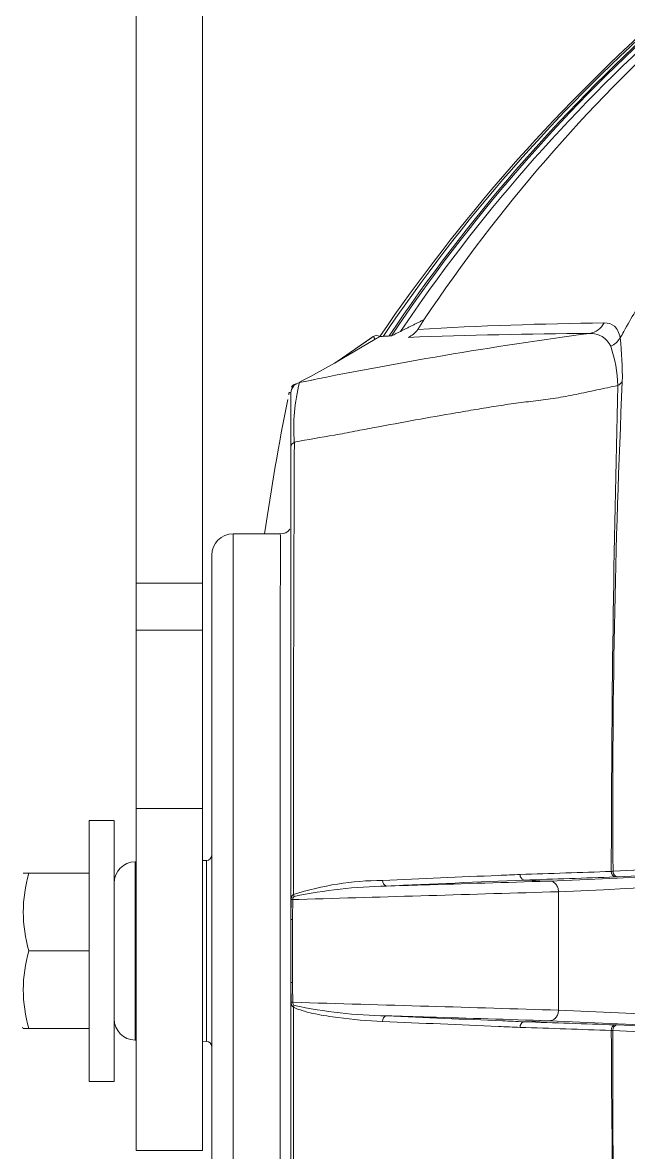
# Model space of a CAD drawing. Extents: x 9.3 to 87, y 1.1 to 68.8.
# Drawn here: x 75.976 to 77.683, y 27.428 to 30.611 of the extents above; entities that cross this region are included whole.
import ezdxf

# ---------------------------------------------------------------- set-up
doc = ezdxf.new("R2010")
doc.units = 0
doc.header["$MEASUREMENT"] = 0
doc.linetypes.add('SLD-Solid', pattern=[0])
doc.layers.add('OBJECT', color=7, linetype='CONTINUOUS')

msp = doc.modelspace()

# ---------------------------------------------------------------- linework, layer by layer
at = {"layer": 'OBJECT', "linetype": 'SLD-Solid', "lineweight": 15}
for p, q in [((76.2959, 33.0988), (76.2959, 29.0316)), ((76.4829, 33.0988), (76.4829, 29.0316)), ((76.9643, 29.7263), (76.8685, 29.66)), ((76.9698, 29.7191), (76.855, 29.6509)), ((76.7322, 29.5673), (76.7321, 29.415)), ((76.7022, 29.1708), (76.5689, 29.1708)), ((76.5689, 29.1708), (76.5689, 26.8208)), ((76.5089, 26.8808), (76.5089, 29.1108)), ((76.2959, 29.0316), (76.4829, 29.0316)), ((76.2959, 29.0316), (76.2959, 28.8997)), ((76.4829, 28.8997), (76.4829, 29.0316)), ((76.2959, 28.8997), (76.4829, 28.8997)), ((76.2959, 28.8997), (76.2959, 28.3966)), ((76.4829, 28.3966), (76.4829, 28.8997)), ((76.2959, 28.3966), (76.4829, 28.3966)), ((76.2959, 28.3966), (76.2959, 27.4333)), ((76.4829, 27.4333), (76.4829, 28.3966)), ((76.2339, 28.3633), (76.1639, 28.3633)), ((76.1639, 27.6283), (76.1639, 28.3633)), ((76.2339, 27.6283), (76.2339, 28.3633)), ((76.2959, 28.2471), (76.2928, 28.247)), ((76.2928, 27.7446), (76.2928, 28.247)), ((76.4942, 28.2505), (76.4829, 28.2503)), ((76.4942, 27.9958), (76.4942, 28.2505)), ((76.1639, 28.2145), (75.9934, 28.2145)), ((77.4564, 28.1923), (77.389, 28.1954)), ((77.4862, 28.1624), (77.4862, 27.8292)), ((76.737, 28.0847), (76.7322, 28.0847)), ((76.1639, 27.9958), (75.9934, 27.9958)), ((76.4942, 27.741), (76.4942, 27.9958)), ((76.737, 27.9068), (76.7322, 27.9068)), ((77.389, 27.7962), (77.4564, 27.7993)), ((75.9759, 27.7808), (75.9776, 27.777)), ((76.1639, 27.777), (75.9934, 27.777)), ((76.2928, 27.7446), (76.2959, 27.7445)), ((76.4829, 27.7412), (76.4942, 27.741)), ((76.1639, 27.6283), (76.2339, 27.6283)), ((76.2959, 27.4333), (76.4829, 27.4333))]:
    msp.add_line(p, q, dxfattribs=at)
at = {"layer": 'OBJECT', "linetype": 'SLD-Solid', "lineweight": 15, "flags": 128}
for points in [[(76.855, 29.6509), (76.7868, 29.6138), (76.7572, 29.599)], [(76.796, 29.6048), (76.7723, 29.6), (76.7557, 29.5966)]]:
    msp.add_lwpolyline(points, dxfattribs=at)
at = {"layer": 'OBJECT', "linetype": 'SLD-Solid', "lineweight": 15}
for centre, radius, start, end in [((81.0258, 26.9726), 4.8921, 117.8714, 145.7374), ((81.0033, 27.0095), 4.845, 117.8884, 145.8842), ((80.9665, 27.0733), 4.7656, 117.8957, 146.1448), ((80.9542, 27.0936), 4.7388, 117.893, 146.2182), ((80.9457, 27.1033), 4.7123, 117.8071, 145.9649), ((80.8832, 27.251), 4.541, 118.2984, 146.6642), ((77.748, 18.341), 11.4245, 90.66695, 93.30488), ((77.5634, 29.7929), 0.0587, 280.0723, 331.3226), ((79.187, 17.7193), 12.1236, 97.64687, 101.56612), ((76.9729, 29.714), 0.015, 54.4188, 124.6698), ((73.1933, 26.8348), 4.752, 37.3712, 37.4798), ((76.9926, 29.7586), 0.0341, 292.6592, 298.1305), ((76.829, 30.1433), 0.4547, 294.2102, 297.7346), ((77.689, 12.6479), 17.0876, 90.3866, 92.10248), ((77.5774, 29.6739), 0.0612, 24.1167, 93.4346), ((77.6087, 29.7542), 0.0605, 293.9982, 328.115), ((77.2852, 29.5789), 0.3682, 1.4617, 19.0252), ((76.6672, 29.6137), 0.9989, 359.1227, 6.2473), ((76.7622, 29.5673), 0.03, 101.5589, 180.0287), ((77.2586, 29.4686), 0.5185, 165.7001, 184.4303), ((103.8103, 28.4156), 26.1711, 177.40983, 180.42835), ((76.7525, 29.5704), 0.0234, 109.0047, 144.2923), ((131.7322, 28.175), 54.0973, 178.50302, 179.95253), ((84.2636, 28.0501), 7.688, 168.75614, 171.61834), ((76.7486, 29.4135), 0.0165, 114.6515, 174.8498), ((297.7211, 28.4097), 220.9817, 179.735842, 180.066188), ((76.7053, 29.1991), 0.0284, 264.3943, 326.7948), ((76.5689, 29.1108), 0.06, 90, 180), ((76.4939, 28.2655), 0.015, 271, 0), ((80.6754, -38.9234), 67.1926, 90.993062, 92.742218), ((80.5283, -31.0881), 59.3784, 90.989949, 92.788155), ((80.5128, -30.5901), 58.864, 90.975254, 92.785436), ((76.2939, 28.187), 0.06, 91, 180), ((80.6828, -38.358), 66.5971, 91.008276, 92.751174), ((76.3701, 28.1052), 0.3922, 163.8089, 196.1911), ((76.3701, 28.1052), 0.3922, 163.8089, 196.1911), ((84.4849, -140.3496), 168.6942, 92.410796, 92.542598), ((77.3926, 28.2096), 0.0147, 173.9031, 255.6404), ((77.649, 28.218), 0.0143, 172.5679, 257.4292), ((77.6544, 28.2187), 0.0145, 174.9114, 261.6015), ((76.9901, 27.3876), 0.8067, 89.978, 108.0985), ((77.033, 26.7248), 1.4541, 91.25, 101.5797), ((77.0047, 28.1926), 0.0144, 172.9732, 256.3594), ((77.4585, 28.3102), 0.1179, 268.9748, 271.0954), ((76.7397, 28.2468), 0.1065, 266.3084, 268.7026), ((76.7466, 28.1417), 0.00945, 125.7047, 188.0162), ((76.7595, 28.1581), 0.0204, 190.4308, 205.5167), ((76.3701, 27.8864), 0.3922, 163.8089, 196.1911), ((76.3701, 27.8864), 0.3922, 163.8089, 196.1911), ((76.7397, 27.7448), 0.1064, 91.2966, 93.692), ((351.8622, 27.6756), 275.1227, 179.966366, 180.231647), ((76.7595, 27.8334), 0.0204, 154.4715, 169.5693), ((77.0174, 29.1276), 1.3147, 257.8709, 269.2994), ((80.6828, 94.3495), 66.5971, 267.248827, 268.991723), ((76.2939, 27.8045), 0.06, 180, 269), ((77.0047, 27.799), 0.0144, 103.6417, 187.0255), ((77.3926, 27.782), 0.0147, 104.3705, 186.0858), ((77.4585, 27.6894), 0.1099, 88.8273, 91.1024), ((80.6031, 92.6958), 64.9726, 267.227896, 269.036824), ((77.649, 27.7736), 0.0143, 102.5711, 187.4344), ((77.6539, 27.773), 0.0145, 98.7511, 185.323), ((80.5334, 87.6554), 59.9374, 267.244236, 269.022512), ((160.0031, 28.2039), 82.3694, 180.300632, 181.252661), ((105.561, 27.619), 27.9219, 179.6869, 182.51615), ((80.5572, 87.836), 60.1352, 267.218949, 269.003025), ((76.4939, 27.726), 0.015, 0, 89)]:
    msp.add_arc(centre, radius, start, end, dxfattribs=at)
for points, degree in [([(77.6703, 29.7407), (77.6911, 29.7783), (77.7126, 29.8155), (77.7347, 29.8522)], 3), ([(77.108, 29.7744), (77.0406, 29.7408)], 1), ([(76.8685, 29.66), (76.9643, 29.7263)], 1), ([(76.9828, 29.7269), (76.9784, 29.7242), (76.9741, 29.7216), (76.9699, 29.7191)], 3), ([(76.9827, 29.7268), (76.985, 29.7262), (76.9889, 29.7265), (76.994, 29.727)], 3), ([(76.994, 29.727), (76.9933, 29.727), (76.9927, 29.727), (76.992, 29.7269)], 3), ([(77.0057, 29.7272), (77.0011, 29.7271), (76.9974, 29.727), (76.994, 29.727)], 3), ([(76.994, 29.727), (76.994, 29.727), (76.994, 29.727), (76.994, 29.727)], 3), ([(77.0089, 29.7282), (77.011, 29.7283), (77.0132, 29.7284), (77.0155, 29.7285)], 3), ([(77.0893, 29.7465), (77.0827, 29.7364), (77.0732, 29.7286), (77.0621, 29.7239)], 3), ([(77.6703, 29.7407), (77.6669, 29.7346), (77.6635, 29.7285), (77.6601, 29.7224)], 3), ([(76.9699, 29.7191), (76.9699, 29.7191), (76.9698, 29.7191), (76.9698, 29.7191)], 3), ([(77.6601, 29.7224), (77.6601, 29.7223), (77.6601, 29.7223), (77.6601, 29.7223)], 3), ([(76.8572, 29.6522), (76.8685, 29.66)], 1), ([(76.7562, 29.5967), (76.754, 29.5955)], 1), ([(77.6659, 29.5984), (77.6625, 29.5945), (77.6582, 29.5911), (77.6533, 29.5883)], 3), ([(76.7258, 29.5625), (76.7272, 29.5693)], 1), ([(76.7271, 29.5693), (76.7322, 29.5673)], 1), ([(77.378, 28.2111), (77.4636, 28.2138), (77.5492, 28.2167), (77.6348, 28.2198)], 3), ([(77.6459, 28.2041), (77.5603, 28.201), (77.4746, 28.1981), (77.389, 28.1954)], 3), ([(77.389, 28.1954), (77.389, 28.1954), (77.389, 28.1954), (77.389, 28.1954)], 3), ([(77.6348, 28.2198), (77.6367, 28.2199), (77.6384, 28.2199), (77.6399, 28.22)], 3), ([(77.6522, 28.2043), (77.6503, 28.2042), (77.6482, 28.2041), (77.6459, 28.2041)], 3), ([(76.7322, 28.0847), (76.7322, 28.1034), (76.7322, 28.122), (76.7328, 28.1405)], 3), ([(77.4862, 28.1626), (77.4862, 28.1625), (77.4862, 28.1625), (77.4862, 28.1624)], 3), ([(76.737, 28.0847), (76.737, 28.0254), (76.737, 27.9661), (76.737, 27.9068)], 3), ([(76.7328, 27.851), (76.7322, 27.8696), (76.7322, 27.8882), (76.7322, 27.9068)], 3), ([(77.4862, 27.8292), (77.4862, 27.8291), (77.4862, 27.829), (77.4862, 27.8289)], 3), ([(77.389, 27.7962), (77.4746, 27.7935), (77.5603, 27.7906), (77.6459, 27.7875)], 3), ([(77.389, 27.7962), (77.389, 27.7962), (77.389, 27.7962), (77.389, 27.7962)], 3), ([(77.6459, 27.7875), (77.648, 27.7874), (77.6499, 27.7873), (77.6517, 27.7872)], 3), ([(77.6349, 27.7717), (77.5493, 27.7748), (77.4636, 27.7777), (77.378, 27.7804)], 3), ([(77.6395, 27.7716), (77.6381, 27.7717), (77.6365, 27.7717), (77.6349, 27.7717)], 3)]:
    msp.add_open_spline(points, degree=degree, dxfattribs=at)
for points, knots in [([(77.6601, 29.7223), (77.6586, 29.7303), (77.6565, 29.7369), (77.6509, 29.7477), (77.6475, 29.752), (77.636, 29.7621), (77.6263, 29.765), (77.615, 29.7647)], [0, 0, 0, 0, 0.25, 0.25, 0.5, 0.5, 1, 1, 1, 1]), ([(77.6533, 29.5883), (77.6337, 29.5842), (77.614, 29.5801), (77.5747, 29.5717), (77.555, 29.5673), (77.516, 29.5593), (77.4968, 29.5557), (77.4592, 29.55), (77.4406, 29.5477), (77.4036, 29.5431), (77.3852, 29.5409), (77.348, 29.536), (77.3292, 29.5332), (77.2915, 29.5272), (77.2726, 29.524), (77.2347, 29.5177), (77.2158, 29.5145), (77.1211, 29.4983), (77.0451, 29.4846), (76.95, 29.4667), (76.9309, 29.4631), (76.8929, 29.4558), (76.8739, 29.4522), (76.8172, 29.4422), (76.7798, 29.4363), (76.7417, 29.4286)], [0, 0, 0, 0, 0.0625, 0.0625, 0.125, 0.125, 0.1875, 0.1875, 0.25, 0.25, 0.3125, 0.3125, 0.375, 0.375, 0.4375, 0.4375, 0.5, 0.5, 0.75, 0.75, 0.8125, 0.8125, 0.875, 0.875, 1, 1, 1, 1]), ([(76.7474, 29.592), (76.7469, 29.5919), (76.7464, 29.5921), (76.7455, 29.5926), (76.7452, 29.593), (76.7447, 29.593)], [0, 0, 0, 0, 0.5, 0.5, 1, 1, 1, 1]), ([(76.7321, 29.415), (76.7321, 29.3196), (76.7321, 29.2195), (76.7321, 29.0105), (76.7322, 28.9016), (76.7322, 28.7598), (76.7322, 28.7311), (76.7322, 28.6736), (76.7322, 28.6448), (76.7322, 28.558), (76.7322, 28.4997), (76.7322, 28.3238), (76.7322, 28.205), (76.7322, 28.0847)], [0, 0, 0, 0, 0.25, 0.25, 0.5, 0.5, 0.5625, 0.5625, 0.625, 0.625, 0.75, 0.75, 1, 1, 1, 1]), ([(76.7022, 29.1669), (76.7023, 29.1675), (76.7025, 29.169), (76.7025, 29.1429), (76.7024, 29.0931), (76.7022, 29.0114), (76.7021, 28.8964), (76.7021, 28.7552), (76.7021, 28.5929), (76.7021, 28.4133), (76.7022, 28.2221), (76.7022, 28.0243), (76.7022, 27.8257), (76.7021, 27.6321), (76.7021, 27.4486), (76.7021, 27.2809), (76.7021, 27.1331), (76.7022, 27.0104), (76.7024, 26.9161), (76.7025, 26.8544), (76.7026, 26.8224), (76.7022, 26.8243), (76.702, 26.825)], [0, 0, 0, 0, 0.029262, 0.072877, 0.116491, 0.170181, 0.22387, 0.277559, 0.331249, 0.384938, 0.438628, 0.492317, 0.546007, 0.599696, 0.653386, 0.707075, 0.760765, 0.814453, 0.868142, 0.919436, 0.970731, 1, 1, 1, 1]), ([(76.7322, 27.7624), (76.7322, 27.7823), (76.7322, 27.8669), (76.7322, 28.0244), (76.7322, 28.2259), (76.7321, 28.4231), (76.7321, 28.6067), (76.7321, 28.7729), (76.7321, 28.8925), (76.7321, 28.9464), (76.7321, 28.9615)], [0, 0, 0, 0, 0.045183, 0.192355, 0.343795, 0.490967, 0.642407, 0.789573, 0.941005, 1, 1, 1, 1]), ([(75.9934, 28.2145), (75.9912, 28.2145), (75.983, 28.2145), (75.9758, 28.2145), (75.9782, 28.2145), (75.9785, 28.2145)], [0, 0, 0, 0, 0.25622, 0.918103, 1, 1, 1, 1]), ([(76.9904, 28.1943), (77.0994, 28.1992), (77.2083, 28.2039), (77.3173, 28.2085), (77.3376, 28.2094), (77.3578, 28.2103), (77.378, 28.2111)], [0, 0, 0, 0, 0.01271374, 0.01271374, 0.01271374, 0.01507616, 0.01507616, 0.01507616, 0.01507616]), ([(77.4564, 28.1923), (77.338, 28.1887), (77.2197, 28.1851), (77.1013, 28.1816), (77.068, 28.1806), (77.0346, 28.1796), (77.0013, 28.1786)], [0, 0, 0, 0, 0.01234064, 0.01234064, 0.01234064, 0.0158154, 0.0158154, 0.0158154, 0.0158154]), ([(77.4608, 28.1923), (77.4616, 28.1923), (77.4625, 28.1923), (77.4644, 28.1921), (77.4654, 28.192), (77.4681, 28.1915), (77.4697, 28.1909), (77.4741, 28.1886), (77.4767, 28.1864), (77.4812, 28.1809), (77.4829, 28.1776), (77.4854, 28.1704), (77.4861, 28.1666), (77.4862, 28.1626)], [0, 0, 0, 0, 0.0625, 0.0625, 0.125, 0.125, 0.25, 0.25, 0.5, 0.5, 0.75, 0.75, 1, 1, 1, 1]), ([(76.7328, 28.1405), (76.733, 28.1441), (76.7334, 28.1474), (76.7355, 28.1522), (76.7372, 28.1538), (76.7395, 28.1544)], [0, 0, 0, 0, 0.5, 0.5, 1, 1, 1, 1]), ([(76.7373, 28.1404), (76.7371, 28.1304), (76.737, 28.1204), (76.737, 28.1104), (76.737, 28.1018), (76.737, 28.0933), (76.737, 28.0847)], [0, 0, 0, 0, 0.000762036, 0.000762036, 0.000762036, 0.001413001, 0.001413001, 0.001413001, 0.001413001]), ([(76.7373, 28.1404), (76.7431, 28.1405), (76.7489, 28.1407), (76.7547, 28.1409), (76.8768, 28.1444), (76.9988, 28.148), (77.1209, 28.1516), (77.2426, 28.1553), (77.3644, 28.1589), (77.4862, 28.1626)], [0.00009876, 0.00009876, 0.00009876, 0.00009876, 0.00070372, 0.00070372, 0.00070372, 0.01342346, 0.01342346, 0.01342346, 0.02611525, 0.02611525, 0.02611525, 0.02611525]), ([(76.7322, 27.9068), (76.7322, 27.9168), (76.7322, 27.9268), (76.7322, 27.9368), (76.7322, 27.9768), (76.7322, 28.0168), (76.7322, 28.0568), (76.7322, 28.0661), (76.7322, 28.0754), (76.7322, 28.0847)], [0, 0, 0, 0, 0.000762, 0.000762, 0.000762, 0.00381, 0.00381, 0.00381, 0.004518509, 0.004518509, 0.004518509, 0.004518509]), ([(76.7322, 27.9068), (76.7322, 27.7866), (76.7322, 27.6679), (76.7322, 27.4921), (76.7322, 27.4338), (76.7322, 27.3471), (76.7322, 27.3182), (76.7322, 27.2608), (76.7322, 27.2321), (76.7322, 27.0903), (76.7321, 26.9814), (76.7321, 26.7723), (76.7321, 26.6722), (76.7321, 26.5768)], [0, 0, 0, 0, 0.25, 0.25, 0.375, 0.375, 0.4375, 0.4375, 0.5, 0.5, 0.75, 0.75, 1, 1, 1, 1]), ([(76.737, 27.9068), (76.737, 27.8968), (76.737, 27.8868), (76.737, 27.8768), (76.7371, 27.8683), (76.7371, 27.8597), (76.7373, 27.8512)], [0, 0, 0, 0, 0.000762003, 0.000762003, 0.000762003, 0.001412997, 0.001412997, 0.001412997, 0.001412997]), ([(76.7395, 27.8371), (76.7372, 27.8378), (76.7355, 27.8394), (76.7334, 27.8441), (76.733, 27.8474), (76.7328, 27.851)], [0, 0, 0, 0, 0.5, 0.5, 1, 1, 1, 1]), ([(77.4862, 27.8289), (77.3644, 27.8326), (77.2426, 27.8363), (77.1209, 27.8399), (76.993, 27.8437), (76.8651, 27.8475), (76.7373, 27.8512)], [0.00000011, 0.00000011, 0.00000011, 0.00000011, 0.0126919, 0.0126919, 0.0126919, 0.02601659, 0.02601659, 0.02601659, 0.02601659]), ([(76.7373, 27.8512), (76.7373, 27.8492), (76.7376, 27.8472), (76.7388, 27.8439), (76.7398, 27.8427), (76.7411, 27.8422)], [0, 0, 0, 0, 0.5, 0.5, 1, 1, 1, 1]), ([(76.9904, 27.7972), (76.9484, 27.7991), (76.9065, 27.8024), (76.8436, 27.8107), (76.8227, 27.814), (76.7913, 27.8205), (76.7808, 27.8229), (76.7652, 27.8273), (76.76, 27.8289), (76.7497, 27.8326), (76.7446, 27.8346), (76.7395, 27.8371)], [0, 0, 0, 0, 0.5, 0.5, 0.75, 0.75, 0.875, 0.875, 0.9375, 0.9375, 1, 1, 1, 1]), ([(77.4862, 27.8289), (77.4861, 27.825), (77.4854, 27.8211), (77.4829, 27.8139), (77.4811, 27.8106), (77.4767, 27.8051), (77.4741, 27.8029), (77.4697, 27.8007), (77.4681, 27.8001), (77.4654, 27.7996), (77.4645, 27.7994), (77.4625, 27.7993), (77.4616, 27.7993), (77.4608, 27.7993)], [0, 0, 0, 0, 0.25, 0.25, 0.5, 0.5, 0.75, 0.75, 0.875, 0.875, 0.9375, 0.9375, 1, 1, 1, 1]), ([(77.378, 27.7804), (77.3578, 27.7813), (77.3375, 27.7822), (77.3173, 27.783), (77.2083, 27.7877), (77.0994, 27.7924), (76.9904, 27.7972)], [0, 0, 0, 0, 0.00236285, 0.00236285, 0.00236285, 0.01507617, 0.01507617, 0.01507617, 0.01507617]), ([(77.0013, 27.813), (77.1103, 27.8082), (77.2193, 27.8034), (77.3283, 27.7988), (77.3485, 27.7979), (77.3687, 27.7971), (77.389, 27.7962), (77.389, 27.7962), (77.389, 27.7962), (77.389, 27.7962)], [0, 0, 0, 0, 0.01271294, 0.01271294, 0.01271294, 0.01507417, 0.01507417, 0.01507417, 0.01507436, 0.01507436, 0.01507436, 0.01507436]), ([(77.0013, 27.813), (77.041, 27.8118), (77.0807, 27.8106), (77.1204, 27.8094), (77.2324, 27.8061), (77.3444, 27.8027), (77.4564, 27.7993)], [0.00348022, 0.00348022, 0.00348022, 0.00348022, 0.00762, 0.00762, 0.00762, 0.01929564, 0.01929564, 0.01929564, 0.01929564]), ([(75.9783, 27.777), (75.9781, 27.777), (75.9756, 27.777), (75.9828, 27.777), (75.9912, 27.777), (75.9934, 27.777)], [0, 0, 0, 0, 0.061296, 0.743529, 1, 1, 1, 1])]:
    msp.add_open_spline(points, degree=3, knots=knots, dxfattribs=at)

doc.saveas('drawing.dxf')
